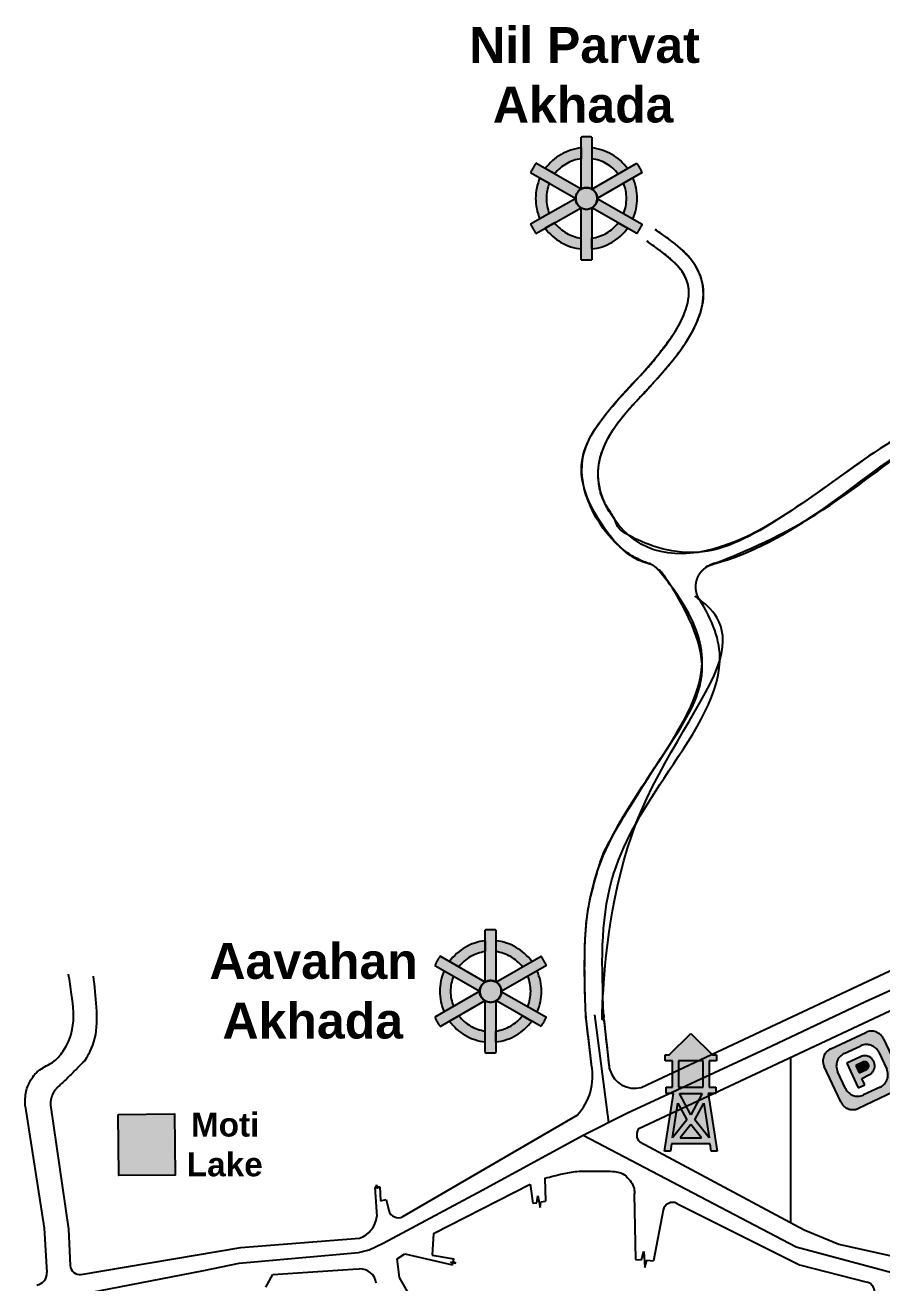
# Model space of a CAD drawing. Header units: metres. Extents: x 125.25 to 127.94, y 109.47 to 110.92.
# Drawn here: x 125.5464 to 125.726, y 109.9295 to 110.1931 of the extents above; entities that cross this region are included whole.
import ezdxf

# ---------------------------------------------------------------- set-up
doc = ezdxf.new("R2010")
doc.units = ezdxf.units.M
doc.linetypes.add('DASHED2', pattern=[0.375, 0.25, -0.125])
doc.linetypes.add('DASHEDX2', pattern=[38.099999999999994, 25.4, -12.7])
doc.styles.get("Standard").update_dxf_attribs({"font": 'arial.ttf'})
pattern_1 = [(0, (0, 0), (0, 6.985), [5.08, -1.905]), (90, (0, 0), (-6.985, 4.277078946022131e-16), [5.08, -1.905])]

# ---------------------------------------------------------------- blocks, each defined once
blk = doc.blocks.new('A$C56430FAB')
at = {"linetype": 'DASHEDX2', "transparency": 33554687}
h = blk.add_hatch(dxfattribs=at)
h.set_pattern_fill('ANGLE', color=5)
h.set_pattern_definition(pattern_1)
h.paths.add_polyline_path([(0.002015567296098197, 0.04025865858996269), (0.01104399745372575, 0.04926702189254684), (0.02007242761135104, 0.04025865858996495), (0.0217756102971407, 0.04025865858996269), (0.0217756102971407, 0.03775865858996497), (0.01874633777660506, 0.03775865858997918), (0.01874633777663348, 0.02669373815201936), (0.02145790485008092, 0.02669373815201936), (0.02145790485008092, 0.02414622878869466), (0.01836426736861085, 0.02414622878869466), (0.0220879949074515, 0), (0.01955844148631058, 0), (0.01909651249991384, 0.002995343476001722), (0.01104399745372575, 0.002995343476015933), (0.002991482407546304, 0.002995343476001718), (0.002529553421140918, 0), (0, 0), (0.003723727538840649, 0.02414622878869466), (0.0006300900573705803, 0.02414622878869466), (0.0006300900573705803, 0.02669373815201936), (0.003341657130818021, 0.02669373815201936), (0.003341657130846442, 0.03775865858996898), (0.0003123846103108008, 0.03775865858996497), (0.0003123846103108008, 0.04025865858996269)])
h = blk.add_hatch(dxfattribs=at)
h.set_pattern_fill('ANGLE', color=5)
h.set_pattern_definition(pattern_1)
h.paths.add_polyline_path([(0.002015567296098197, 0.04025865858996269), (0.01104399745372575, 0.04926702189254684), (0.02007242761135104, 0.04025865858996495), (0.0217756102971407, 0.04025865858996269), (0.0217756102971407, 0.03775865858996497), (0.01874633777660506, 0.03775865858997918), (0.01874633777663348, 0.02669373815201936), (0.02145790485008092, 0.02669373815201936), (0.02145790485008092, 0.02414622878869466), (0.01836426736861085, 0.02414622878869466), (0.0220879949074515, 0), (0.01955844148631058, 0), (0.01909651249991384, 0.002995343476001722), (0.01104399745372575, 0.002995343476015933), (0.002991482407546304, 0.002995343476001718), (0.002529553421140918, 0), (0, 0), (0.003723727538840649, 0.02414622878869466), (0.0006300900573705803, 0.02414622878869466), (0.0006300900573705803, 0.02669373815201936), (0.003341657130818021, 0.02669373815201936), (0.003341657130846442, 0.03775865858996898), (0.0003123846103108008, 0.03775865858996497), (0.0003123846103108008, 0.04025865858996269)])
h.paths.add_polyline_path([(0.005841657130815747, 0.02669373815201936), (0.01104399745372575, 0.02669373815201936), (0.01624633777663576, 0.02669373815201936), (0.01624633777663575, 0.03775865858997229), (0.01104399745372575, 0.03775865858997918), (0.00584165713081575, 0.03775865858997229)], flags=16)
h.paths.add_polyline_path([(0.01646811103091956, 0.02003901344290485), (0.01871097325366122, 0.005495343475985237), (0.01273238490196604, 0.01307653299075184)], flags=16)
h.paths.add_polyline_path([(0.006560870465686078, 0.005495343475997039), (0.01104399745372575, 0.005495343476013659), (0.01552712444177473, 0.005495343475985237), (0.01104399745372575, 0.01118020306418543)], flags=16)
h.paths.add_polyline_path([(0.00337702165380121, 0.005495343475999098), (0.005619883876505583, 0.020039013442954), (0.00935561000548546, 0.01307653299075184)], flags=16)
h.paths.add_polyline_path([(0.01583471394746994, 0.02414622878869466), (0.01104399745372575, 0.01521750414759993), (0.006253280959981566, 0.02414622878869466), (0.01104399745372575, 0.02414622878869466)], flags=16)
h = blk.add_hatch(color=5, dxfattribs=at)
h.dxf.hatch_style = 1
h.paths.add_polyline_path([(0.002015567296098197, 0.04025865858996269), (0.01104399745372575, 0.04926702189254684), (0.02007242761135104, 0.04025865858996495), (0.0217756102971407, 0.04025865858996269), (0.0217756102971407, 0.03775865858996497), (0.01874633777660506, 0.03775865858997918), (0.01874633777663348, 0.02669373815201936), (0.02145790485008092, 0.02669373815201936), (0.02145790485008092, 0.02414622878869466), (0.01836426736861085, 0.02414622878869466), (0.0220879949074515, 0), (0.01955844148631058, 0), (0.01909651249991384, 0.002995343476001722), (0.01104399745372575, 0.002995343476015933), (0.002991482407546304, 0.002995343476001718), (0.002529553421140918, 0), (0, 0), (0.003723727538840649, 0.02414622878869466), (0.0006300900573705803, 0.02414622878869466), (0.0006300900573705803, 0.02669373815201936), (0.003341657130818021, 0.02669373815201936), (0.003341657130846442, 0.03775865858996898), (0.0003123846103108008, 0.03775865858996497), (0.0003123846103108008, 0.04025865858996269)])
h.paths.add_polyline_path([(0.005841657130815747, 0.02669373815201936), (0.01104399745372575, 0.02669373815201936), (0.01624633777663576, 0.02669373815201936), (0.01624633777663575, 0.03775865858997229), (0.01104399745372575, 0.03775865858997918), (0.00584165713081575, 0.03775865858997229)], flags=16)
h.paths.add_polyline_path([(0.01646811103091956, 0.02003901344290485), (0.01871097325366122, 0.005495343475985237), (0.01273238490196604, 0.01307653299075184)], flags=16)
h.paths.add_polyline_path([(0.006560870465686078, 0.005495343475997039), (0.01104399745372575, 0.005495343476013659), (0.01552712444177473, 0.005495343475985237), (0.01104399745372575, 0.01118020306418543)], flags=16)
h.paths.add_polyline_path([(0.00337702165380121, 0.005495343475999098), (0.005619883876505583, 0.020039013442954), (0.00935561000548546, 0.01307653299075184)], flags=16)
h.paths.add_polyline_path([(0.01583471394746994, 0.02414622878869466), (0.01104399745372575, 0.01521750414759993), (0.006253280959981566, 0.02414622878869466), (0.01104399745372575, 0.02414622878869466)], flags=16)
at = {"linetype": 'DASHEDX2', "true_color": 0xffffff, "transparency": 33554687}
h = blk.add_hatch(dxfattribs=at)
h.set_pattern_fill('ANGLE')
h.set_pattern_definition(pattern_1)
h.paths.add_polyline_path([(0.005841657130815747, 0.02669373815201936), (0.01104399745372575, 0.02669373815201936), (0.01624633777663576, 0.02669373815201936), (0.01624633777663575, 0.03775865858997229), (0.01104399745372575, 0.03775865858997918), (0.00584165713081575, 0.03775865858997229)])
h.paths.add_polyline_path([(0.01646811103091956, 0.02003901344290485), (0.01871097325366122, 0.005495343475985237), (0.01273238490196604, 0.01307653299075184)])
h.paths.add_polyline_path([(0.006560870465686078, 0.005495343475997039), (0.01104399745372575, 0.005495343476013659), (0.01552712444177473, 0.005495343475985237), (0.01104399745372575, 0.01118020306418543)])
h.paths.add_polyline_path([(0.00337702165380121, 0.005495343475999098), (0.005619883876505583, 0.020039013442954), (0.00935561000548546, 0.01307653299075184)])
h.paths.add_polyline_path([(0.01583471394746994, 0.02414622878869466), (0.01104399745372575, 0.01521750414759993), (0.006253280959981566, 0.02414622878869466), (0.01104399745372575, 0.02414622878869466)])
h = blk.add_hatch(dxfattribs=at)
h.set_pattern_fill('ANGLE')
h.set_pattern_definition(pattern_1)
h.paths.add_polyline_path([(0.005841657130815747, 0.02669373815201936), (0.01104399745372575, 0.02669373815201936), (0.01624633777663576, 0.02669373815201936), (0.01624633777663575, 0.03775865858997229), (0.01104399745372575, 0.03775865858997918), (0.00584165713081575, 0.03775865858997229)])
h.paths.add_polyline_path([(0.01646811103091956, 0.02003901344290485), (0.01871097325366122, 0.005495343475985237), (0.01273238490196604, 0.01307653299075184)])
h.paths.add_polyline_path([(0.006560870465686078, 0.005495343475997039), (0.01104399745372575, 0.005495343476013659), (0.01552712444177473, 0.005495343475985237), (0.01104399745372575, 0.01118020306418543)])
h.paths.add_polyline_path([(0.00337702165380121, 0.005495343475999098), (0.005619883876505583, 0.020039013442954), (0.00935561000548546, 0.01307653299075184)])
h.paths.add_polyline_path([(0.01583471394746994, 0.02414622878869466), (0.01104399745372575, 0.01521750414759993), (0.006253280959981566, 0.02414622878869466), (0.01104399745372575, 0.02414622878869466)])
h = blk.add_hatch(color=7, dxfattribs=at)
h.dxf.hatch_style = 1
h.paths.add_polyline_path([(0.005841657130815747, 0.02669373815201936), (0.01104399745372575, 0.02669373815201936), (0.01624633777663576, 0.02669373815201936), (0.01624633777663575, 0.03775865858997229), (0.01104399745372575, 0.03775865858997918), (0.00584165713081575, 0.03775865858997229)])
h.paths.add_polyline_path([(0.01646811103091956, 0.02003901344290485), (0.01871097325366122, 0.005495343475985237), (0.01273238490196604, 0.01307653299075184)])
h.paths.add_polyline_path([(0.006560870465686078, 0.005495343475997039), (0.01104399745372575, 0.005495343476013659), (0.01552712444177473, 0.005495343475985237), (0.01104399745372575, 0.01118020306418543)])
h.paths.add_polyline_path([(0.00337702165380121, 0.005495343475999098), (0.005619883876505583, 0.020039013442954), (0.00935561000548546, 0.01307653299075184)])
h.paths.add_polyline_path([(0.01583471394746994, 0.02414622878869466), (0.01104399745372575, 0.01521750414759993), (0.006253280959981566, 0.02414622878869466), (0.01104399745372575, 0.02414622878869466)])
at = {"color": 18, "linetype": 'DASHEDX2', "true_color": 0x000000}
for points in [[(0.002015567296098197, 0.04025865858996269), (0.01104399745372575, 0.04926702189254684), (0.02007242761135104, 0.04025865858996495), (0.0217756102971407, 0.04025865858996269), (0.0217756102971407, 0.03775865858996497), (0.01874633777660506, 0.03775865858997918), (0.01874633777663348, 0.02669373815201936), (0.02145790485008092, 0.02669373815201936), (0.02145790485008092, 0.02414622878869466), (0.01836426736861085, 0.02414622878869466), (0.0220879949074515, 0), (0.01955844148631058, 0), (0.01909651249991384, 0.002995343476001722), (0.01104399745372575, 0.002995343476015933), (0.002991482407546304, 0.002995343476001718), (0.002529553421140918, 0), (0, 0), (0.003723727538840649, 0.02414622878869466), (0.0006300900573705803, 0.02414622878869466), (0.0006300900573705803, 0.02669373815201936), (0.003341657130818021, 0.02669373815201936), (0.003341657130846442, 0.03775865858996898), (0.0003123846103108008, 0.03775865858996497), (0.0003123846103108008, 0.04025865858996269)], [(0.005841657130815747, 0.02669373815201936), (0.01104399745372575, 0.02669373815201936), (0.01624633777663576, 0.02669373815201936), (0.01624633777663575, 0.03775865858997229), (0.01104399745372575, 0.03775865858997918), (0.00584165713081575, 0.03775865858997229)], [(0.01583471394746994, 0.02414622878869466), (0.01104399745372575, 0.01521750414759993), (0.006253280959981566, 0.02414622878869466), (0.01104399745372575, 0.02414622878869466)], [(0.00337702165380121, 0.005495343475999098), (0.005619883876505583, 0.020039013442954), (0.00935561000548546, 0.01307653299075184)], [(0.01646811103091956, 0.02003901344290485), (0.01871097325365243, 0.005495343475985237), (0.01871097325366122, 0.005495343475985237), (0.01273238490196604, 0.01307653299075184)], [(0.006560870465686078, 0.005495343475997039), (0.01104399745372575, 0.005495343476013659), (0.01552712444177473, 0.005495343475985237), (0.01104399745372575, 0.01118020306418543)]]:
    blk.add_lwpolyline(points, close=True, dxfattribs=at)
blk = doc.blocks.new('A$C41FF0212')
at = {"linetype": 'DASHEDX2', "true_color": 0xffffff, "transparency": 33554687}
h = blk.add_hatch(color=7, dxfattribs=at)
h.dxf.hatch_style = 1
edge = h.paths.add_edge_path()
edge.add_line((0.009810053648588224, 0.02023095741278836), (0.009807084236798356, 0.01053818119704282))
edge.add_arc((0.008810050707553271, 0.008816867412440125), 0.001989220199852741, 59.9193663883004, 120.0806349087099)
edge.add_line((0.007813017139342635, 0.01053818117447288), (0.007810053648588224, 0.02023095741278836))
edge.add_arc((0.008810053648588223, 0.008810029477800203), 0.01146462362645163, 84.99602569108208, 95.00397430891792, ccw=False)
edge = h.paths.add_edge_path()
edge.add_line((0.009807087214203676, 0.01053817947927114), (0.01820807795371283, 0.01537621056397809))
edge.add_arc((0.008810053648588227, 0.008810029477800182), 0.01146462362645165, 24.93315632470302, 34.9411049425388, ccw=False)
edge.add_line((0.01920617681180591, 0.01364306352189733), (0.01080518607229675, 0.008805032437190382))
edge.add_arc((0.008876963372191574, 0.008848561995297174), 0.001928713976625326, 358.70676949753, 421.1674917697118)
edge = h.paths.add_edge_path()
edge.add_line((0.01080518607229675, 0.008805032437190382), (0.01921446167699539, 0.003994856742102139))
edge.add_arc((0.00881005364858819, 0.008810029477800227), 0.0114646236264517, 325.15729421149143, 335.1652428293271, ccw=False)
edge.add_line((0.01821934077739304, 0.00225999813253921), (0.009810053648588222, 0.0070835943187085))
edge.add_arc((0.00889229840302597, 0.008762485264074324), 0.001913360785944036, 298.66294626811, 361.2741843655108)
edge = h.paths.add_edge_path()
edge.add_line((0.009810053648588224, 0.007083594318708501), (0.009810053648588219, -0.002610898457187993))
edge.add_arc((0.008810053648588221, 0.00881002947780018), 0.01146462362645164, 264.99602569108214, 275.00397430891786, ccw=False)
edge.add_line((0.007810053648588224, -0.002610898457187993), (0.007810053648588221, 0.007083594318708499))
edge.add_arc((0.008810053648588223, 0.008780995651962845), 0.0019700688531454, 239.496135826314, 300.503864173686)
edge = h.paths.add_edge_path()
edge.add_line((0.006814656138358171, 0.00881829426345854), (-0.00159435437981895, 0.003994856742102139))
edge.add_arc((0.008810053648588253, 0.008810029477800227), 0.0114646236264517, 204.8347571706728, 214.8427057885085)
edge.add_line((-0.0005992334802165968, 0.00225999813253921), (0.00781005364858822, 0.0070835943187085))
edge.add_arc((0.008738579878051298, 0.008769334124422391), 0.001924546609300286, 178.5422478274661, 241.1534859248669, ccw=False)
edge = h.paths.add_edge_path()
edge.add_line((0.007813020082972766, 0.01053817947927114), (-0.0005879706565363914, 0.01537621056397809))
edge.add_arc((0.008810053648588216, 0.008810029477800182), 0.01146462362645165, 145.0588950574612, 155.0668436752969)
edge.add_line((-0.00158606951462947, 0.01364306352189733), (0.006814656138358171, 0.00881829426345854))
edge.add_arc((0.008732075451129296, 0.008854977589945533), 0.001917770186291842, 118.63530476575451, 181.0960270379363, ccw=False)
at = {"linetype": 'DASHEDX2', "transparency": 33554687}
h = blk.add_hatch(color=20, dxfattribs=at)
h.dxf.hatch_style = 1
edge = h.paths.add_edge_path()
edge.add_line((0.007810053648588219, 0.01822167653824538), (0.007810053648588219, 0.01620736723435694))
edge.add_arc((0.008810053648588216, 0.008810029477800184), 0.007464623626451644, 97.69878825760865, 142.3640811087704)
edge.add_line((0.002898766051610421, 0.01336824018271462), (0.001153218945675414, 0.01437348009074328))
edge.add_arc((0.00881005364858822, 0.008810029477800182), 0.00946462362645165, 96.06499769183557, 143.9978716745435, ccw=False)
edge = h.paths.add_edge_path()
edge.add_line((0.009810053648588224, 0.01822167653824538), (0.009810053648588224, 0.01620736723435694))
edge.add_arc((0.008810053648588227, 0.008810029477800184), 0.007464623626451644, 37.63591889122961, 82.30121174239127, ccw=False)
edge.add_line((0.01472134124556602, 0.01336824018271462), (0.01646688835150103, 0.01437348009074328))
edge.add_arc((0.008810053648588223, 0.008810029477800182), 0.00946462362645165, 36.0021283254565, 83.93500230816441)
edge = h.paths.add_edge_path()
edge.add_line((0.01746498720959411, 0.01264033304866252), (0.0157194401036591, 0.01163509314063386))
edge.add_arc((0.008810053648588223, 0.008810029477800189), 0.007464623626451644, -22.139943221981923, 22.238342376012213, ccw=False)
edge.add_line((0.01572428164579309, 0.005996836081098064), (0.01747155256487988, 0.004994595437816641))
edge.add_arc((0.008810053648588225, 0.008810029477800189), 0.009464623626451646, 336.226266212245, 383.8721329417853)
edge = h.paths.add_edge_path()
edge.add_line((0.009810053648588224, -0.0006016175826450108), (0.00981005364858822, 0.001412691721243432))
edge.add_arc((0.008810053648588223, 0.008810029477800189), 0.007464623626451648, 277.6987882576087, 322.4624802628007)
edge.add_line((0.01472916074619075, 0.004261977471535136), (0.01647643166527753, 0.003259736828253713))
edge.add_arc((0.008810053648588223, 0.008810029477800189), 0.00946462362645165, 276.0649976918356, 324.0962708285738, ccw=False)
edge = h.paths.add_edge_path()
edge.add_line((0.007810053648588219, -0.0006016175826450108), (0.007810053648588222, 0.001412691721243432))
edge.add_arc((0.00881005364858822, 0.008810029477800189), 0.007464623626451648, 217.5375197371993, 262.30121174239133, ccw=False)
edge.add_line((0.002890946550985696, 0.004261977471535136), (0.001143675631898908, 0.003259736828253713))
edge.add_arc((0.00881005364858822, 0.008810029477800189), 0.00946462362645165, 215.9037291714262, 263.9350023081644)
edge = h.paths.add_edge_path()
edge.add_line((0.0001551200875823354, 0.01264033304866252), (0.001900667193517343, 0.01163509314063386))
edge.add_arc((0.008810053648588218, 0.008810029477800189), 0.007464623626451643, 157.7616576239878, 202.139943221982)
edge.add_line((0.00189582565138335, 0.005996836081098064), (0.0001485547322965623, 0.004994595437816641))
edge.add_arc((0.008810053648588218, 0.008810029477800189), 0.009464623626451646, 156.1278670582147, 203.773733787755, ccw=False)
at = {"linetype": 'DASHEDX2', "true_color": 0xffffff, "transparency": 33554687}
h = blk.add_hatch(color=7, dxfattribs=at)
h.dxf.hatch_style = 1
edge = h.paths.add_edge_path()
edge.add_line((0.009807087214203676, 0.01053817947927114), (0.01820807795371283, 0.01537621056397809))
edge.add_arc((0.008810053648588227, 0.008810029477800182), 0.01146462362645165, 24.93315632470302, 34.9411049425388, ccw=False)
edge.add_line((0.01920617681180591, 0.01364306352189733), (0.01080518607229675, 0.008805032437190382))
edge.add_arc((0.008876963372191574, 0.008848561995297174), 0.001928713976625326, 358.70676949753, 421.1674917697118)
at = {"linetype": 'DASHEDX2', "true_color": 0xcc3300, "transparency": 33554687}
h = blk.add_hatch(color=22, dxfattribs=at)
h.dxf.hatch_style = 1
edge = h.paths.add_edge_path()
edge.add_arc((0.008810053648588221, 0.008780995651962838), 0.002025091960450592, 0, 360)
at = {"color": 18, "linetype": 'DASHEDX2', "true_color": 0x000000}
for points in [[(0.009810053648588224, 0.02023095741278836), (0.009807084236798356, 0.01053818119704282, 0.2687035224409885), (0.007813017139342635, 0.01053818117447288), (0.007810053648588224, 0.02023095741278836, -0.04369569146346969)], [(0.007810053648588219, 0.01822167653824538), (0.007810053648588219, 0.01620736723435694, 0.1973945879906858), (0.002898766051610421, 0.01336824018271462), (0.001153218945675414, 0.01437348009074328, -0.2122504552456015)], [(0.009810053648588224, 0.01822167653824538), (0.009810053648588224, 0.01620736723435694, -0.1973945879906858), (0.01472134124556602, 0.01336824018271462), (0.01646688835150103, 0.01437348009074328, 0.2122504552456015)], [(0.0001551200875823354, 0.01264033304866252), (0.001900667193517343, 0.01163509314063386, 0.1960938078674019), (0.00189582565138335, 0.005996836081098064), (0.0001485547322965623, 0.004994595437816641, -0.2109420802666859)], [(0.01746498720959411, 0.01264033304866252), (0.0157194401036591, 0.01163509314063386, -0.1960938078674019), (0.01572428164579309, 0.005996836081098064), (0.01747155256487988, 0.004994595437816641, 0.2109420802666859)], [(0.007810053648588219, -0.0006016175826450108), (0.007810053648588222, 0.001412691721243432, -0.1978407024874488), (0.002890946550985696, 0.004261977471535136), (0.001143675631898908, 0.003259736828253713, 0.2126991856762388)], [(0.009810053648588224, -0.0006016175826450108), (0.00981005364858822, 0.001412691721243432, 0.1978407024874488), (0.01472916074619075, 0.004261977471535136), (0.01647643166527753, 0.003259736828253713, -0.2126991856762388)]]:
    blk.add_lwpolyline(points, format="xyb", close=True, dxfattribs=at)
for points in [[(0.007813020082972766, 0.01053817947927114), (-0.0005879706565363914, 0.01537621056397809, 0.04369569146346959), (-0.00158606951462947, 0.01364306352189733), (0.006814656138358171, 0.00881829426345854, -0.2794906431650335), (0.007813017139342633, 0.01053818117447287)], [(0.009807087214203676, 0.01053817947927114), (0.01820807795371283, 0.01537621056397809, -0.04369569146346959), (0.01920617681180591, 0.01364306352189733), (0.01080518607229675, 0.008805032437190382, 0.2794906431650335), (0.009807087214203676, 0.01053817947927114)], [(0.006814656138358171, 0.00881829426345854, -0.001681654276185364), (0.006814656138358171, 0.00881829426345854), (-0.00159435437981895, 0.003994856742102139, 0.04369569146346952), (-0.0005992334802165968, 0.00225999813253921), (0.00781005364858822, 0.0070835943187085, -0.2801988244140493), (0.006814656138358171, 0.00881829426345854)], [(0.009810053648588224, 0.007083594318708501), (0.009810053648588219, -0.002610898457187993, -0.04369569146346952), (0.007810053648588224, -0.002610898457187993), (0.007810053648588221, 0.0070835943187085, 0.2726675198910545), (0.009810053648588224, 0.007083594318708501)], [(0.01080518607229675, 0.008805032437190382, 0.001681654276185364), (0.01080518607229675, 0.008805032437190382), (0.01921446167699539, 0.003994856742102139, -0.04369569146346952), (0.01821934077739304, 0.00225999813253921), (0.009810053648588222, 0.0070835943187085, 0.2801988244140493), (0.01080518607229675, 0.008805032437190382)]]:
    blk.add_lwpolyline(points, format="xyb", dxfattribs=at)
blk.add_circle((0.008810053648588221, 0.008780995651962838), 0.002025091960450592, dxfattribs=at)
blk = doc.blocks.new('A$C0B071744')
at = {"linetype": 'DASHEDX2', "transparency": 33554687}
h = blk.add_hatch(dxfattribs=at)
h.set_pattern_fill('ANGLE', color=86)
h.set_pattern_definition(pattern_1)
edge = h.paths.add_edge_path()
edge.add_line((0.01, 0.04900945522955169), (0.03882807903555886, 0.04900945522955169))
edge.add_arc((0.03882807903555885, 0.03900945522955168), 0.01000000000000001, 1.1368683772161603e-13, 89.99999999999989, ccw=False)
edge.add_line((0.04882807903555886, 0.03900945522955169), (0.04882807903555886, 0.01))
edge.add_arc((0.03882807903555885, 0.01), 0.01000000000000001, -89.99999999999989, 0, ccw=False)
edge.add_line((0.03882807903555886, 0), (0.01000000000000001, 0))
edge.add_arc((0.01, 0.01), 0.01, 180, 270, ccw=False)
edge.add_line((0, 0.009999999999999998), (0, 0.03900945522955169))
edge.add_arc((0.01, 0.03900945522955169), 0.01, 90, 180, ccw=False)
h = blk.add_hatch(color=82, dxfattribs=at)
h.dxf.hatch_style = 1
edge = h.paths.add_edge_path()
edge.add_line((0.01, 0.04900945522955169), (0.03882807903555886, 0.04900945522955169))
edge.add_arc((0.03882807903555885, 0.03900945522955168), 0.01000000000000001, 1.1368683772161603e-13, 89.99999999999989, ccw=False)
edge.add_line((0.04882807903555886, 0.03900945522955169), (0.04882807903555886, 0.01))
edge.add_arc((0.03882807903555885, 0.01), 0.01000000000000001, -89.99999999999989, 0, ccw=False)
edge.add_line((0.03882807903555886, 0), (0.01000000000000001, 0))
edge.add_arc((0.01, 0.01), 0.01, 180, 270, ccw=False)
edge.add_line((0, 0.009999999999999998), (0, 0.03900945522955169))
edge.add_arc((0.01, 0.03900945522955169), 0.01, 90, 180, ccw=False)
edge = h.paths.add_edge_path(flags=0)
edge.add_line((0.01627228460265684, 0.01405479155621414), (0.02160728169780413, 0.01405479155621414))
edge.add_line((0.02160728169780413, 0.01405479155621414), (0.02160728169780413, 0.01927437103315732))
edge.add_line((0.02160728169780413, 0.01927437103315732), (0.02761095112752088, 0.01927437103315732))
edge.add_arc((0.02761095112752088, 0.02677845383580113), 0.007504082802643808, 270, 450)
edge.add_line((0.02761095112752088, 0.03428253663844494), (0.01627228460265684, 0.03428253663844494))
edge.add_line((0.01627228460265684, 0.03428253663844494), (0.01627228460265684, 0.01405479155621414))
edge = h.paths.add_edge_path(flags=0)
edge.add_line((0.02761095112752088, 0.02985226765312454), (0.02160728169780413, 0.02985226765312454))
edge.add_line((0.02160728169780413, 0.02985226765312454), (0.02160728169780413, 0.02370464001847772))
edge.add_line((0.02160728169780413, 0.02370464001847772), (0.02761095112752088, 0.02370464001847772))
edge.add_arc((0.02761095112752088, 0.02677845383580113), 0.003073813817323412, 270, 450)
edge = h.paths.add_edge_path(flags=16)
edge.add_line((0.01749999999999318, 0.04150945522955851), (0.03132807903556568, 0.04150945522955851))
edge.add_arc((0.03132807903556567, 0.0315094552295585), 0.01000000000000001, 1.1368683772161603e-13, 89.99999999999989, ccw=False)
edge.add_line((0.04132807903556568, 0.03150945522955851), (0.04132807903556568, 0.01749999999999318))
edge.add_arc((0.03132807903556567, 0.01749999999999318), 0.01000000000000001, -89.99999999999989, 0, ccw=False)
edge.add_line((0.03132807903556568, 0.007499999999993179), (0.01749999999999318, 0.007499999999993179))
edge.add_arc((0.01749999999999318, 0.01749999999999318), 0.01, 180, 270, ccw=False)
edge.add_line((0.007499999999993179, 0.01749999999999318), (0.007499999999993179, 0.03150945522955851))
edge.add_arc((0.01749999999999318, 0.0315094552295585), 0.01, 90, 180, ccw=False)
at = {"linetype": 'DASHEDX2', "true_color": 0x000000, "transparency": 33554687}
h = blk.add_hatch(dxfattribs=at)
h.set_pattern_fill('ANGLE', color=18)
h.set_pattern_definition(pattern_1)
edge = h.paths.add_edge_path()
edge.add_line((0.01749999999999318, 0.04150945522955851), (0.03132807903556568, 0.04150945522955851))
edge.add_arc((0.03132807903556567, 0.0315094552295585), 0.01000000000000001, 1.1368683772161603e-13, 89.99999999999989, ccw=False)
edge.add_line((0.04132807903556568, 0.03150945522955851), (0.04132807903556568, 0.01749999999999318))
edge.add_arc((0.03132807903556567, 0.01749999999999318), 0.01000000000000001, -89.99999999999989, 0, ccw=False)
edge.add_line((0.03132807903556568, 0.007499999999993179), (0.01749999999999318, 0.007499999999993179))
edge.add_arc((0.01749999999999318, 0.01749999999999318), 0.01, 180, 270, ccw=False)
edge.add_line((0.007499999999993179, 0.01749999999999318), (0.007499999999993179, 0.03150945522955851))
edge.add_arc((0.01749999999999318, 0.0315094552295585), 0.01, 90, 180, ccw=False)
at = {"linetype": 'DASHEDX2', "transparency": 33554687}
h = blk.add_hatch(dxfattribs=at)
h.set_pattern_fill('ANGLE', color=1)
h.set_pattern_definition(pattern_1)
edge = h.paths.add_edge_path(flags=16)
edge.add_line((0.02761095112752088, 0.02985226765312454), (0.02160728169780413, 0.02985226765312454))
edge.add_line((0.02160728169780413, 0.02985226765312454), (0.02160728169780413, 0.02370464001847772))
edge.add_line((0.02160728169780413, 0.02370464001847772), (0.02761095112752088, 0.02370464001847772))
edge.add_arc((0.02761095112752088, 0.02677845383580113), 0.003073813817323412, 270, 450)
edge = h.paths.add_edge_path()
edge.add_line((0.01749999999999318, 0.04150945522955851), (0.03132807903556568, 0.04150945522955851))
edge.add_arc((0.03132807903556567, 0.0315094552295585), 0.01000000000000001, 1.1368683772161603e-13, 89.99999999999989, ccw=False)
edge.add_line((0.04132807903556568, 0.03150945522955851), (0.04132807903556568, 0.01749999999999318))
edge.add_arc((0.03132807903556567, 0.01749999999999318), 0.01000000000000001, -89.99999999999989, 0, ccw=False)
edge.add_line((0.03132807903556568, 0.007499999999993179), (0.01749999999999318, 0.007499999999993179))
edge.add_arc((0.01749999999999318, 0.01749999999999318), 0.01, 180, 270, ccw=False)
edge.add_line((0.007499999999993179, 0.01749999999999318), (0.007499999999993179, 0.03150945522955851))
edge.add_arc((0.01749999999999318, 0.0315094552295585), 0.01, 90, 180, ccw=False)
h = blk.add_hatch(dxfattribs=at)
h.set_pattern_fill('ANGLE')
h.set_pattern_definition(pattern_1)
edge = h.paths.add_edge_path()
edge.add_line((0.01627228460265684, 0.01405479155621414), (0.02160728169780413, 0.01405479155621414))
edge.add_line((0.02160728169780413, 0.01405479155621414), (0.02160728169780413, 0.01927437103315732))
edge.add_line((0.02160728169780413, 0.01927437103315732), (0.02761095112752088, 0.01927437103315732))
edge.add_arc((0.02761095112752088, 0.02677845383580113), 0.007504082802643808, 270, 450)
edge.add_line((0.02761095112752088, 0.03428253663844494), (0.01627228460265684, 0.03428253663844494))
edge.add_line((0.01627228460265684, 0.03428253663844494), (0.01627228460265684, 0.01405479155621414))
edge = h.paths.add_edge_path(flags=16)
edge.add_line((0.02761095112752088, 0.02985226765312454), (0.02160728169780413, 0.02985226765312454))
edge.add_line((0.02160728169780413, 0.02985226765312454), (0.02160728169780413, 0.02370464001847772))
edge.add_line((0.02160728169780413, 0.02370464001847772), (0.02761095112752088, 0.02370464001847772))
edge.add_arc((0.02761095112752088, 0.02677845383580113), 0.003073813817323412, 270, 450)
at = {"linetype": 'DASHEDX2', "true_color": 0x000000, "transparency": 33554687}
h = blk.add_hatch(color=18, dxfattribs=at)
h.dxf.hatch_style = 1
edge = h.paths.add_edge_path()
edge.add_line((0.01627228460265684, 0.01405479155621414), (0.02160728169780413, 0.01405479155621414))
edge.add_line((0.02160728169780413, 0.01405479155621414), (0.02160728169780413, 0.01927437103315732))
edge.add_line((0.02160728169780413, 0.01927437103315732), (0.02761095112752088, 0.01927437103315732))
edge.add_arc((0.02761095112752088, 0.02677845383580113), 0.007504082802643808, 270, 450)
edge.add_line((0.02761095112752088, 0.03428253663844494), (0.01627228460265684, 0.03428253663844494))
edge.add_line((0.01627228460265684, 0.03428253663844494), (0.01627228460265684, 0.01405479155621414))
edge = h.paths.add_edge_path(flags=16)
edge.add_line((0.02761095112752088, 0.02985226765312454), (0.02160728169780413, 0.02985226765312454))
edge.add_line((0.02160728169780413, 0.02985226765312454), (0.02160728169780413, 0.02370464001847772))
edge.add_line((0.02160728169780413, 0.02370464001847772), (0.02761095112752088, 0.02370464001847772))
edge.add_arc((0.02761095112752088, 0.02677845383580113), 0.003073813817323412, 270, 450)
h = blk.add_hatch(dxfattribs=at)
h.set_pattern_fill('ANGLE', color=18)
h.set_pattern_definition(pattern_1)
edge = h.paths.add_edge_path()
edge.add_line((0.02761095112752088, 0.02985226765312454), (0.02160728169780413, 0.02985226765312454))
edge.add_line((0.02160728169780413, 0.02985226765312454), (0.02160728169780413, 0.02370464001847772))
edge.add_line((0.02160728169780413, 0.02370464001847772), (0.02761095112752088, 0.02370464001847772))
edge.add_arc((0.02761095112752088, 0.02677845383580113), 0.003073813817323412, 270, 450)
at = {"linetype": 'DASHEDX2', "transparency": 33554687}
h = blk.add_hatch(dxfattribs=at)
h.set_pattern_fill('ANGLE', color=1)
h.set_pattern_definition(pattern_1)
edge = h.paths.add_edge_path()
edge.add_line((0.02761095112752088, 0.02985226765312454), (0.02160728169780413, 0.02985226765312454))
edge.add_line((0.02160728169780413, 0.02985226765312454), (0.02160728169780413, 0.02370464001847772))
edge.add_line((0.02160728169780413, 0.02370464001847772), (0.02761095112752088, 0.02370464001847772))
edge.add_arc((0.02761095112752088, 0.02677845383580113), 0.003073813817323412, 270, 450)
h = blk.add_hatch(color=82, dxfattribs=at)
h.dxf.hatch_style = 1
edge = h.paths.add_edge_path()
edge.add_line((0.02761095112752088, 0.02985226765312454), (0.02160728169780413, 0.02985226765312454))
edge.add_line((0.02160728169780413, 0.02985226765312454), (0.02160728169780413, 0.02370464001847772))
edge.add_line((0.02160728169780413, 0.02370464001847772), (0.02761095112752088, 0.02370464001847772))
edge.add_arc((0.02761095112752088, 0.02677845383580113), 0.003073813817323412, 270, 450)
at = {"color": 18, "linetype": 'DASHEDX2', "true_color": 0x000000}
for points in [[(0.01, 0.04900945522955169), (0.03882807903555886, 0.04900945522955169, -0.414213562373095), (0.04882807903555886, 0.03900945522955169), (0.04882807903555886, 0.01, -0.414213562373095), (0.03882807903555886, 0), (0.01000000000000001, 0, -0.414213562373095), (0, 0.009999999999999998), (0, 0.03900945522955169, -0.414213562373095)], [(0.01749999999999318, 0.04150945522955851), (0.03132807903556568, 0.04150945522955851, -0.414213562373095), (0.04132807903556568, 0.03150945522955851), (0.04132807903556568, 0.01749999999999318, -0.414213562373095), (0.03132807903556568, 0.007499999999993179), (0.01749999999999318, 0.007499999999993179, -0.414213562373095), (0.007499999999993179, 0.01749999999999318), (0.007499999999993179, 0.03150945522955851, -0.414213562373095)], [(0.01627228460265684, 0.01405479155621414), (0.02160728169780413, 0.01405479155621414), (0.02160728169780413, 0.01927437103315732), (0.02761095112752088, 0.01927437103315732, 0.9999999999999999), (0.02761095112752088, 0.03428253663844494), (0.01627228460265684, 0.03428253663844494)], [(0.02761095112752088, 0.02985226765312454), (0.02160728169780413, 0.02985226765312454), (0.02160728169780413, 0.02370464001847772), (0.02761095112752088, 0.02370464001847772, 0.9999999999999999)]]:
    blk.add_lwpolyline(points, format="xyb", close=True, dxfattribs=at)

msp = doc.modelspace()

# ---------------------------------------------------------------- hatches: boundary and pattern name
at = {"transparency": 33554508}
h = msp.add_hatch(color=4, dxfattribs=at)
h.dxf.hatch_style = 1
h.paths.add_polyline_path([(125.5658969329298, 109.9648372338175), (125.5777239573239, 109.9649485199826), (125.5778445867847, 109.9521285295162), (125.5660513691738, 109.9520175614554)])

# ---------------------------------------------------------------- linework, layer by layer
at = {"color": 18, "true_color": 0x000000}
for p, q in [((125.6755407309836, 109.9705125525309), (125.7786633320549, 110.0188632244678)), ((125.6749956253197, 109.961917074369), (125.7384550782858, 109.9916026058123)), ((125.5464483511428, 109.9665974405573), (125.5504254180103, 109.9410027891306)), ((125.5517349851713, 109.9668059711707), (125.5555158848386, 109.9408042678907)), ((125.6255860887303, 109.9434505275797), (125.662117486628, 109.9646650021314)), ((125.6752151715964, 109.9590849537107), (125.7096697458987, 109.9406321006721)), ((125.6553566611926, 109.9514645237327), (125.655440271207, 109.9466740772034)), ((125.6196716858575, 109.949599006952), (125.6199785698093, 109.9454398605117)), ((125.6196716858575, 109.949599006952), (125.6199512574338, 109.9495979580656)), ((125.6199512574338, 109.9495979580656), (125.6200656894223, 109.9500506155016)), ((125.6200656894223, 109.9500506155016), (125.6202659622284, 109.949216774749)), ((125.6202659622284, 109.949216774749), (125.6203136411019, 109.9496313126547)), ((125.6203136411019, 109.9496313126547), (125.6207641943413, 109.9496714280661)), ((125.6207641943413, 109.9496714280661), (125.6208605078194, 109.9467455743001)), ((125.6320257011019, 109.9398902104722), (125.652275795852, 109.9502023053413)), ((125.652275795852, 109.9502023053413), (125.6527785911491, 109.9462563066981)), ((125.6208605078194, 109.9467455743001), (125.6220933068789, 109.9470343117618)), ((125.6220933068789, 109.9470343117618), (125.6226344195512, 109.9447239666151)), ((125.6527785911491, 109.9462563066981), (125.6536594289284, 109.9463441424305)), ((125.6536594289284, 109.9463441424305), (125.6538727740731, 109.9477490342143)), ((125.6538727740731, 109.9477490342143), (125.654332282282, 109.9453164411305)), ((125.654332282282, 109.9453164411305), (125.6544963948137, 109.946551869968)), ((125.6544963948137, 109.946551869968), (125.655440271207, 109.9466740772034)), ((125.674078235139, 109.9481293876727), (125.6743426418477, 109.9344479467443)), ((125.6830151755918, 109.9461993688073), (125.7087162077097, 109.9332985360136)), ((125.6199785698093, 109.9454398605117), (125.6200994092354, 109.9434409466595)), ((125.6801533662229, 109.9447866306059), (125.6781254001581, 109.9341542368398)), ((125.5504254180103, 109.9410027891306), (125.5509502223478, 109.9316827830595)), ((125.5555158848386, 109.9408042678907), (125.5558564519537, 109.9332064015092)), ((125.7096697458987, 109.9406321006721), (125.7169272996382, 109.9376691762622)), ((125.591595681036, 109.9369257734961), (125.6164579924836, 109.9389132155273)), ((125.6320257011019, 109.9398902104722), (125.6316978651581, 109.9353166007052)), ((125.7169272996382, 109.9376691762622), (125.7285169138226, 109.9350762330615)), ((125.5581851886344, 109.9313234969614), (125.591595681036, 109.9369257734961)), ((125.6243591900801, 109.9345758417179), (125.6259900067641, 109.9356375954154)), ((125.6259900067641, 109.9356375954154), (125.6359478717528, 109.9332918603244)), ((125.6316978651581, 109.9353166007052), (125.6362257117923, 109.9345620384859)), ((125.6756159989167, 109.9343659314981), (125.6760729041669, 109.9360848385143)), ((125.6760729041669, 109.9360848385143), (125.6762700008866, 109.9327634112311)), ((125.5983239346672, 109.9312781073434), (125.6151157420068, 109.9324178753082)), ((125.6151157420068, 109.9324178753082), (125.6164383932629, 109.9324575052351)), ((125.6248991148056, 109.9306577941729), (125.6243591900801, 109.9345758417179)), ((125.6360209781982, 109.9335924884384), (125.6355336114513, 109.9338702430627)), ((125.6355336114513, 109.9338702430627), (125.6366796815472, 109.9336457560988)), ((125.6359478717528, 109.9332918603244), (125.6360209781982, 109.9335924884384)), ((125.6361237778661, 109.9339387307841), (125.6362257117923, 109.9345620384859)), ((125.6366796815472, 109.9336457560988), (125.6361237778661, 109.9339387307841)), ((125.6743426418477, 109.9344479467443), (125.6756159989167, 109.9343659314981)), ((125.6762700008866, 109.9327634112311), (125.6766731498799, 109.934303264263)), ((125.6766731498799, 109.934303264263), (125.6781254001581, 109.9341542368398)), ((125.7087162077097, 109.9332985360136), (125.7228947249633, 109.9296801090743)), ((125.5968348515671, 109.9286186347736), (125.5983239346672, 109.9312781073434)), ((125.6278805975783, 109.9254091451818), (125.6248991148056, 109.9306577941729))]:
    msp.add_line(p, q, dxfattribs=at)
at = {"color": 1, "linetype": 'DASHED2', "lineweight": 25, "ltscale": 0.015}
msp.add_line((125.6657676129943, 109.9857245005263), (125.6686557017681, 109.9631503326951), dxfattribs=at)
at = {"color": 18, "linetype": 'DASHEDX2', "true_color": 0x000000}
msp.add_line((125.7067838724125, 109.9767872152935), (125.7067838724125, 109.9421776893322), dxfattribs=at)
at = {"color": 1, "linetype": 'DASHED2', "lineweight": 25, "ltscale": 0.015}
msp.add_lwpolyline([(125.5531733440699, 109.9262242761978), (125.5838720310723, 109.9321588490689), (125.5912365408019, 109.9336561206489), (125.6162460487922, 109.9359346878393), (125.6185235000411, 109.93644736801), (125.6214360445423, 109.9378671224564), (125.6422238344801, 109.9489780375414), (125.6633866454039, 109.9605008413771), (125.6726674257979, 109.9651675872569), (125.683063224252, 109.9699985959378), (125.7015762576339, 109.9785798766481), (125.7225204658952, 109.9885046302481), (125.7487742970718, 110.0004309622677), (125.7716544587224, 110.0117477413134), (125.7955896557157, 110.0244755517348), (125.8042890589804, 110.030525622965), (125.8119586882153, 110.0424033615831), (125.8167958970625, 110.0622178463047), (125.8239428074728, 110.091059695844), (125.8299396745484, 110.1113509651851), (125.835422021546, 110.1390704973359), (125.8462607537522, 110.1920053128324)], dxfattribs=at)
at = {"color": 18, "true_color": 0x000000}
msp.add_lwpolyline([(125.5658969329298, 109.9648372338175), (125.5777239573239, 109.9649485199826), (125.5778445867847, 109.9521285295162), (125.5660513691738, 109.9520175614554)], close=True, dxfattribs=at)
at = {"color": 1, "linetype": 'DASHED2', "lineweight": 25, "ltscale": 0.015}
msp.add_lwpolyline([(125.6633866454039, 109.9605008413771), (125.7079719793943, 109.9370662924772), (125.73041904656, 109.9311148606187), (125.7930475684227, 109.9317784164723, -0.2659484356442619), (125.7979727389267, 109.9266788919126), (125.7978592407546, 109.8873678537656)], format="xyb", dxfattribs=at)
at = {"color": 18, "true_color": 0x000000}
for centre, radius, start, end in [((125.6531725001159, 109.9729149700103), 0.01216859703103059, 317.3146306897352, 10.76995315399608), ((125.6741076794261, 109.9757100069413), 0.005391397695798355, 196.3410218197477, 285.4146933189983), ((125.6767350767825, 109.9606273468666), 0.002165430308702901, 143.4446753157704, 225.420743657543), ((125.6821179499581, 109.944411916385), 0.002, 63.34528150401925, 169.2014117979365), ((125.6148821839025, 109.9439087215959), 0.00523815364083307, 287.5076316508849, 354.8765762683844), ((125.6245817222726, 109.9451800500625), 0.002, 193.1818072019495, 300.1445466792264), ((125.5578544457811, 109.9332959596772), 0.002, 182.5665107246303, 279.5188120714547), ((125.6166424331413, 109.9291100032441), 0.003353714634827078, 5.759828146468817, 93.48802726060859), ((125.5484541763888, 109.9315422321053), 0.0025, 278.9476705129836, 3.222889895893276), ((125.7224001663457, 109.927742220591), 0.002, 354.7293587220426, 75.68342609364666)]:
    msp.add_arc(centre, radius, start, end, dxfattribs=at)
at = {"color": 18, "linetype": 'DASHEDX2', "true_color": 0x000000}
for points, weights, knots in [([(125.8235801591407, 110.1035709918359), (125.8222447988626, 110.0982873082371), (125.8209094385845, 110.0930036246383), (125.8195740783064, 110.0877199410395), (125.8189962287186, 110.0854335360599), (125.8171442099956, 110.083973541359), (125.814786081902, 110.0839454384973), (125.8137086055713, 110.0839325977324), (125.8126462164856, 110.0839363014513), (125.8115989179909, 110.0839565533232), (125.7971400162426, 110.0842361487089), (125.7855574258919, 110.0876698711446), (125.7614667592207, 110.1046970767457), (125.7462647356148, 110.1151031341601), (125.7198458639443, 110.1022180401186), (125.7063356983354, 110.088383223231), (125.6830932059337, 110.080812551224), (125.6751131614817, 110.0821022867035), (125.6644021281473, 110.0973963215009), (125.6657385943376, 110.1045941324407), (125.6803244100505, 110.1207901775022), (125.6929377575393, 110.1323268453958), (125.6850581109123, 110.1458530699879), (125.6815896364485, 110.148090243858), (125.678442388827, 110.1503140383568)], [1, 1, 1, 1, 0.8617616990875677, 0.8617616990875677, 1, 1, 1, 1, 1, 1, 1, 1, 1, 1, 1, 1, 1, 1, 1, 1, 1, 1, 1], [0, 0, 0, 0, 1, 1, 1, 2.311330371504162, 2.311330371504162, 2.311330371504162, 2.314430514005426, 2.314430514005426, 2.314430514005426, 2.357230781604411, 2.357230781604411, 2.400031049203397, 2.400031049203397, 2.442831316802383, 2.442831316802383, 2.472312622798667, 2.472312622798667, 2.501870909584873, 2.501870909584873, 2.531429196371078, 2.531429196371078, 2.54176802153443, 2.54176802153443, 2.54176802153443, 2.54176802153443]), ([(125.6651267519525, 109.975188869026), (125.6647234653578, 109.9786327179835), (125.6643201787632, 109.9820765669409), (125.6639168921685, 109.9855204158984), (125.6635571485297, 109.9951839113828), (125.6628904388005, 110.0130931827729), (125.6765763696506, 110.03542597735), (125.6917297439271, 110.0567030901919), (125.6864446895046, 110.0686761026986), (125.6834348839767, 110.0732295812286), (125.6822184638931, 110.0750698804382), (125.6808342876429, 110.0769202465898), (125.6792824030005, 110.0787806768163), (125.6786910362727, 110.079489619032), (125.677930164113, 110.0800124834777), (125.6770563462135, 110.0803104028468), (125.6753118105414, 110.0809051846275), (125.6680033540375, 110.0847287487882), (125.6587626688396, 110.1019762559301), (125.6741631354324, 110.1181155703686), (125.6912927128653, 110.1375608771004), (125.6801029190394, 110.1454674052624), (125.6767111921966, 110.1478639448429)], [1, 1, 1, 1, 1, 1, 1, 1, 1, 1, 1, 1, 1, 0.9752215529266364, 0.9752215529266364, 1, 1, 1, 1, 1, 1, 1, 1], [0, 0, 0, 0, 1, 1, 1, 1.028101731161778, 1.052080691786638, 1.079268561404152, 1.095592718888364, 1.095592718888364, 1.095592718888364, 1.102190166074688, 1.102190166074688, 1.102190166074688, 1.649183544582383, 1.649183544582383, 1.649183544582383, 1.655088133013661, 1.675141486310867, 1.694492820787559, 1.720109760045531, 1.731251708518615, 1.731251708518615, 1.731251708518615, 1.731251708518615]), ([(125.668934072102, 109.974193116579), (125.6684992278092, 109.9781063995569), (125.6680643835163, 109.9820196825348), (125.6676295392234, 109.9859329655127), (125.6672697955846, 109.9955964609972), (125.6666030858555, 110.0135057323872), (125.6802890167056, 110.0358385269643), (125.695198532889, 110.0567732344733), (125.6904117985797, 110.0684898454604), (125.6877343321439, 110.0727339771214), (125.6868621702339, 110.0741164668985), (125.6867138952717, 110.0757443363395), (125.6873219277362, 110.0772616500524), (125.6879299602007, 110.0787789637653), (125.6891613531442, 110.0798539594863), (125.6907468611844, 110.0802515882527), (125.6983089285833, 110.0821480753442), (125.71911029099, 110.0938297295673), (125.7419962996463, 110.1163462961415), (125.7685313379003, 110.0956789941342), (125.7885796136695, 110.0821784157003), (125.8040165153078, 110.0811026152917), (125.8115409170865, 110.0809571140597)], [1, 1, 1, 1, 1, 1, 1, 1, 1, 1, 0.9271163106501549, 0.9271163106501549, 1, 0.927116310650155, 0.927116310650155, 1, 1, 1, 1, 1, 1, 1, 1], [0, 0, 0, 0, 1, 1, 1, 1.028101731161778, 1.052080691786638, 1.079268561404152, 1.094506609401204, 1.094506609401204, 1.094506609401204, 2.038446199284208, 2.038446199284208, 2.038446199284208, 2.982385789167212, 2.982385789167212, 2.982385789167212, 3.004585697123419, 3.040319659018059, 3.067507528635573, 3.091486489260433, 3.113467384284551, 3.113467384284551, 3.113467384284551, 3.113467384284551]), ([(125.6877343321439, 110.0727339771214), (125.6868621702339, 110.0741164668985), (125.6867138952717, 110.0757443363395), (125.6873219277362, 110.0772616500524), (125.6879299602007, 110.0787789637653), (125.6891613531442, 110.0798539594863), (125.6907468611844, 110.0802515882527)], [1, 0.9271163106501549, 0.9271163106501549, 1, 0.927116310650155, 0.927116310650155, 1], [1.094506609401204, 1.094506609401204, 1.094506609401204, 1.094506609401204, 2.038446199284208, 2.038446199284208, 2.038446199284208, 2.982385789167212, 2.982385789167212, 2.982385789167212, 2.982385789167212])]:
    msp.add_rational_spline(points, weights, degree=3, knots=knots, dxfattribs=at)
for points, knots in [([(125.8115989179909, 110.0839565533232), (125.7971400162426, 110.0842361487089), (125.7855574258919, 110.0876698711446), (125.7614667592207, 110.1046970767457), (125.7462647356148, 110.1151031341601), (125.7198458639443, 110.1022180401186), (125.7063356983354, 110.088383223231), (125.6830932059337, 110.080812551224), (125.6751131614817, 110.0821022867035), (125.6644021281473, 110.0973963215009), (125.6657385943376, 110.1045941324407), (125.6803244100505, 110.1207901775022), (125.6929377575393, 110.1323268453958), (125.6850581109123, 110.1458530699879), (125.6815896364485, 110.148090243858), (125.678442388827, 110.1503140383568)], [2.314430514005426, 2.314430514005426, 2.314430514005426, 2.314430514005426, 2.357230781604411, 2.357230781604411, 2.400031049203397, 2.400031049203397, 2.442831316802383, 2.442831316802383, 2.472312622798667, 2.472312622798667, 2.501870909584873, 2.501870909584873, 2.531429196371078, 2.531429196371078, 2.54176802153443, 2.54176802153443, 2.54176802153443, 2.54176802153443]), ([(125.6770563462135, 110.0803104028468), (125.6753118105414, 110.0809051846275), (125.6680033540375, 110.0847287487882), (125.6587626688396, 110.1019762559301), (125.6741631354324, 110.1181155703686), (125.6912927128653, 110.1375608771004), (125.6801029190394, 110.1454674052624), (125.6767111921966, 110.1478639448429)], [1.649183544582383, 1.649183544582383, 1.649183544582383, 1.649183544582383, 1.655088133013661, 1.675141486310867, 1.694492820787559, 1.720109760045531, 1.731251708518615, 1.731251708518615, 1.731251708518615, 1.731251708518615]), ([(125.6907468611844, 110.0802515882527), (125.6983089285833, 110.0821480753442), (125.71911029099, 110.0938297295673), (125.7419962996463, 110.1163462961415), (125.7685313379003, 110.0956789941342), (125.7885796136695, 110.0821784157003), (125.8040165153078, 110.0811026152917), (125.8115409170865, 110.0809571140597)], [2.982385789167212, 2.982385789167212, 2.982385789167212, 2.982385789167212, 3.004585697123419, 3.040319659018059, 3.067507528635573, 3.091486489260433, 3.113467384284551, 3.113467384284551, 3.113467384284551, 3.113467384284551]), ([(125.6639168921685, 109.9855204158984), (125.6635571485297, 109.9951839113828), (125.6628904388005, 110.0130931827729), (125.6765763696506, 110.03542597735), (125.6917297439271, 110.0567030901919), (125.6864446895046, 110.0686761026986), (125.6834348839767, 110.0732295812286)], [1, 1, 1, 1, 1.028101731161778, 1.052080691786638, 1.079268561404152, 1.095592718888364, 1.095592718888364, 1.095592718888364, 1.095592718888364]), ([(125.6676295392234, 109.9859329655127), (125.6672697955846, 109.9955964609972), (125.6666030858555, 110.0135057323872), (125.6802890167056, 110.0358385269643), (125.695198532889, 110.0567732344733), (125.6904117985797, 110.0684898454604), (125.6877343321439, 110.0727339771214)], [1, 1, 1, 1, 1.028101731161778, 1.052080691786638, 1.079268561404152, 1.094506609401204, 1.094506609401204, 1.094506609401204, 1.094506609401204])]:
    msp.add_open_spline(points, degree=3, knots=knots, dxfattribs=at)
msp.add_rational_spline([(125.6792824030005, 110.0787806768163), (125.6786910362727, 110.079489619032), (125.677930164113, 110.0800124834777), (125.6770563462135, 110.0803104028468)], [1, 0.9752215529266364, 0.9752215529266364, 1], degree=3, dxfattribs=at)
for points in [[(125.6834348839767, 110.0732295812286), (125.6822184638931, 110.0750698804382), (125.6808342876429, 110.0769202465898), (125.6792824030005, 110.0787806768163)], [(125.6651267519525, 109.975188869026), (125.6647234653578, 109.9786327179835), (125.6643201787632, 109.9820765669409), (125.6639168921685, 109.9855204158984)], [(125.668934072102, 109.974193116579), (125.6684992278092, 109.9781063995569), (125.6680643835163, 109.9820196825348), (125.6676295392234, 109.9859329655127)]]:
    msp.add_open_spline(points, degree=3, dxfattribs=at)
at = {"color": 18, "true_color": 0x000000}
for points in [[(125.5464483511428, 109.9665974405573), (125.5466382993595, 109.9696649419431), (125.5476284772966, 109.9720768173744), (125.5495160195536, 109.9742103962594), (125.5521771387446, 109.9757564728665), (125.554345208309, 109.9780527849857), (125.5562960711252, 109.9826043887735), (125.5561423733903, 109.9900326026069), (125.5555235037664, 109.994268845198)], [(125.6553566611926, 109.9514645237327), (125.6590376403784, 109.9523979995297), (125.6620277748353, 109.952892258372), (125.6661645011267, 109.9529596585815), (125.6699639894667, 109.95284732575), (125.6712454764816, 109.9525777300178), (125.672684339296, 109.9515667421929), (125.674078235139, 109.9489157098346), (125.674078235139, 109.9481293876727)]]:
    msp.add_spline(points, degree=3, dxfattribs=at)
msp.add_rational_spline([(125.5606771700049, 109.9938265807283), (125.5608226620201, 109.9922869730538), (125.5611257032735, 109.9890801672464), (125.5616535450081, 109.9842433015658), (125.5609163712995, 109.9798317675333), (125.5596686395219, 109.9774350095672), (125.5591774796342, 109.9764915444774), (125.5573516264625, 109.9744813486942), (125.5554349333456, 109.972557572619), (125.5534314860384, 109.9707243171052), (125.5522614484567, 109.9697381869625), (125.5516534760607, 109.9683339753807), (125.5517349851713, 109.9668059711707)], [1, 1, 1, 1, 1, 1, 1, 0.9992894437555448, 0.9992894437555448, 1, 0.9301413892187246, 0.9301413892187246, 1], degree=3, knots=[0, 0, 0, 0, 0.004641105018883334, 0.009666827967968802, 0.01456738097692487, 0.01774877734929601, 0.01774877734929601, 0.01774877734929601, 0.1100969773027449, 0.1100969773027449, 0.1100969773027449, 1.033875863762927, 1.033875863762927, 1.033875863762927, 1.033875863762927], dxfattribs=at)

# ---------------------------------------------------------------- block references
at = {"color": 18, "linetype": 'DASHEDX2', "true_color": 0x000000}
for name, p, xscale, yscale, zscale in [('A$C41FF0212', (125.6541323185492, 110.1469049232132), 1.125, 1.125, 1.125), ('A$C41FF0212', (125.6340533825178, 109.980726790643), 1.125, 1.125, 1.125), ('A$C56430FAB', (125.6804051413971, 109.9571726145391), 0.5, 0.5, 0.5)]:
    msp.add_blockref(name, p, dxfattribs=dict(at, xscale=xscale, yscale=yscale, zscale=zscale))
at = {"color": 18, "linetype": 'DASHEDX2', "true_color": 0x000000, "xscale": 0.28125, "yscale": 0.28125, "zscale": 0.28125, "rotation": 25.08514433885129}
msp.add_blockref('A$C0B071744', (125.7185234103057, 109.9649152032827), dxfattribs=at)

# ---------------------------------------------------------------- texts
at = {"color": 18, "true_color": 0x000000, "attachment_point": 1}
for s, insert, char_height in [('\\pi0.046222;{\\fArial|b1|i0|c0|p34;Nil Parvat\\P\\pi0.051189;Akhada}', (125.5932527073841, 110.1927260482884), 0.0075), ('\\pi0.048452;{\\fArial|b1|i0|c0|p34;Aavahan\\P\\pi0.051189;Akhada}', (125.5365856546068, 110.0007445265878), 0.0075), ('\\pi0.063248;{\\fArial|b1|i0|c0|p34;Moti\\P\\pi0.062374;Lake}', (125.5179177529187, 109.9652004703025), 0.005)]:
    msp.add_mtext_dynamic_manual_height_columns(s, width=0.1398733676870165, gutter_width=1.516051577029884, heights=[0], dxfattribs=dict(at, insert=insert, char_height=char_height))

doc.saveas('drawing.dxf')
